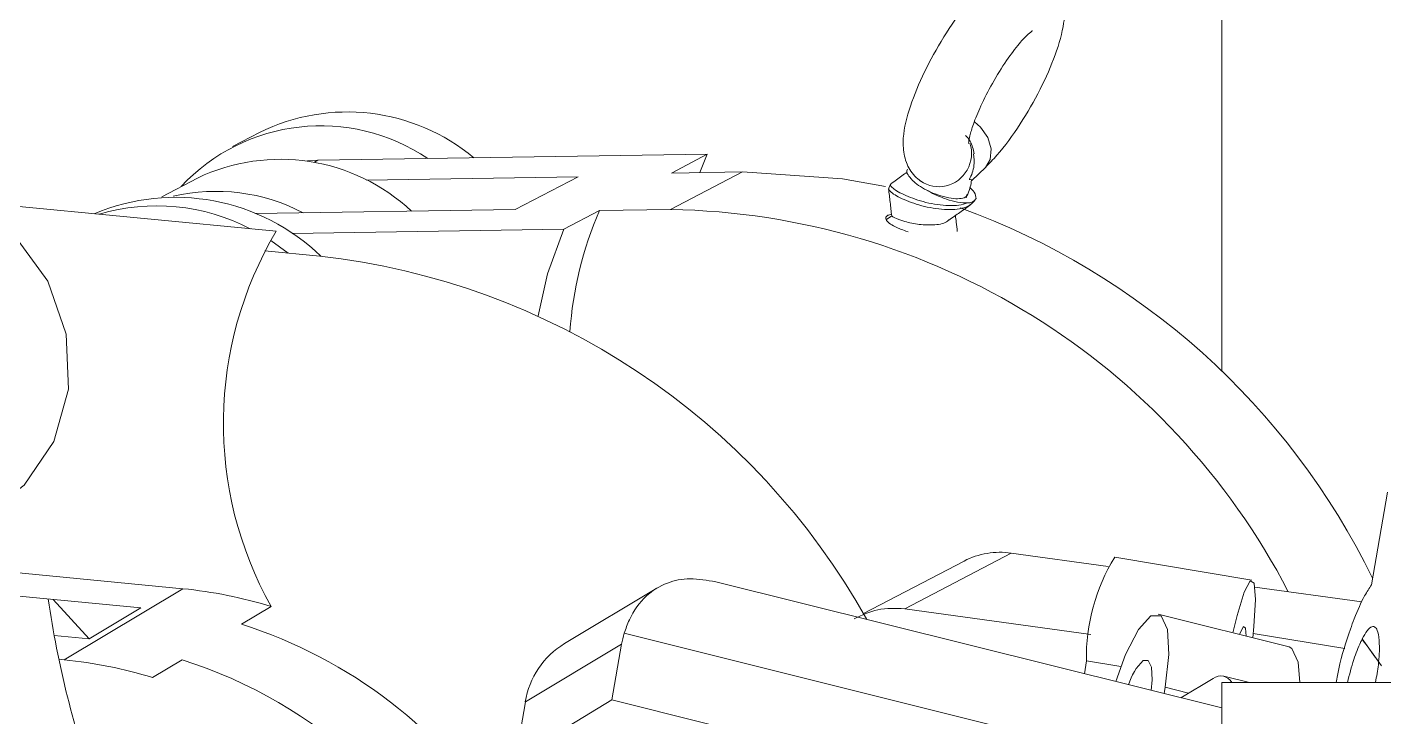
# Model space of a CAD drawing. Header units: millimetres. Extents: x 0 to 1189, y 0 to 841.
# Drawn here: x 360.36 to 366.17, y 455.2 to 458.15 of the extents above; entities that cross this region are included whole.
import ezdxf

# ---------------------------------------------------------------- set-up
doc = ezdxf.new("R2010")
doc.units = ezdxf.units.MM
doc.layers.get('0').update_dxf_attribs({"lineweight": 18})

msp = doc.modelspace()

# ---------------------------------------------------------------- linework, layer by layer
at = {"color": 7, "linetype": 'Continuous', "lineweight": 15}
for p, q in [((365.474, 456.6795), (365.474, 460.6174)), ((361.354, 457.7015), (361.2387, 457.6413)), ((361.5597, 457.5806), (361.6048, 457.5828)), ((361.6048, 457.5828), (363.2715, 457.6083)), ((363.2715, 457.6083), (363.1178, 457.5281)), ((363.2715, 457.6083), (363.2394, 457.5299)), ((363.114, 457.3723), (363.4214, 457.5327)), ((363.1178, 457.5281), (363.4214, 457.5327)), ((364.4033, 457.4964), (364.4617, 457.5521)), ((361.089, 457.5068), (360.9361, 457.427)), ((361.8106, 457.4984), (362.718, 457.5122)), ((362.449, 457.3719), (362.718, 457.5122)), ((364.0554, 457.4802), (364.0478, 457.4631)), ((364.1807, 457.4967), (364.1847, 457.4938)), ((360.2261, 457.3949), (361.4262, 457.2788)), ((361.3377, 457.3549), (362.449, 457.3719)), ((362.8104, 457.3677), (362.6567, 457.2875)), ((362.8104, 457.3677), (363.114, 457.3723)), ((364.0611, 457.3448), (364.0386, 457.3287)), ((361.4939, 457.2697), (362.6567, 457.2875)), ((364.1219, 457.2795), (364.1309, 457.2769)), ((361.3779, 457.1951), (361.6126, 457.1724)), ((366.1147, 455.766), (366.1832, 456.1626)), ((364.5726, 455.9017), (364.1165, 455.6637)), ((364.5726, 455.9017), (364.9867, 455.8441)), ((364.3705, 455.8679), (363.9394, 455.6429)), ((365.603, 455.7866), (365.0153, 455.8842)), ((361.0259, 455.7494), (360.1824, 455.831)), ((360.8469, 455.6673), (359.9992, 455.7494)), ((360.5187, 455.4451), (361.0259, 455.7494)), ((363.056, 455.7519), (362.6604, 455.5146)), ((363.3084, 455.7788), (365.474, 455.2391)), ((365.6156, 455.7566), (366.0735, 455.6928)), ((360.4715, 455.7036), (360.625, 455.5342)), ((360.8469, 455.6673), (360.625, 455.5342)), ((361.2774, 455.597), (361.4042, 455.6731)), ((364.1165, 455.6637), (364.9127, 455.5529)), ((365.7616, 455.5002), (365.2012, 455.6399)), ((360.625, 455.5342), (360.4761, 455.5486)), ((365.6083, 455.5578), (365.9998, 455.4928)), ((362.9047, 455.5119), (362.4925, 455.2647)), ((362.8634, 455.2731), (362.9047, 455.5119)), ((366.0747, 455.5349), (366.0744, 455.5327)), ((366.0747, 455.5349), (366.157, 455.4197)), ((360.5187, 455.4451), (360.4959, 455.4473)), ((360.897, 455.3688), (361.0238, 455.4449)), ((364.8859, 455.3856), (364.894, 455.4403)), ((365.5919, 455.3483), (365.4829, 455.3755)), ((365.2266, 455.3007), (365.2312, 455.3278)), ((365.4367, 455.3655), (365.2987, 455.2828)), ((365.474, 386.3483), (365.474, 455.3483)), ((365.474, 455.3483), (499.474, 455.3483)), ((362.196, 453.5479), (362.4925, 455.2647)), ((362.6795, 455.1628), (362.8634, 455.2731)), ((362.8634, 455.2731), (364.5083, 454.8631))]:
    msp.add_line(p, q, dxfattribs=at)
at = {"color": 8, "linetype": 'Continuous', "lineweight": 15}
for p, q in [((361.5901, 457.5752), (361.6048, 457.5828)), ((361.4024, 457.2392), (361.4779, 457.1854)), ((365.474, 454.9209), (362.9157, 455.5585)), ((365.0411, 455.4159), (364.894, 455.4403)), ((365.3319, 455.3027), (365.2312, 455.3278))]:
    msp.add_line(p, q, dxfattribs=at)
msp.add_lwpolyline([(364.4617, 457.5522), (364.4828, 457.5865), (364.4866, 457.6316), (364.4718, 457.6801), (364.4408, 457.7244), (364.4148, 457.7473)], dxfattribs=at)
at = {"color": 7, "linetype": 'Continuous', "lineweight": 15}
for points in [[(363.4214, 457.5327), (363.8506, 457.5039), (364.0336, 457.4702)], [(360.1683, 456.0575), (360.3477, 456.1918), (360.4745, 456.3796), (360.5363, 456.6027), (360.5272, 456.8391), (360.4479, 457.0658), (360.3063, 457.2605), (360.1163, 457.4042), (359.8963, 457.4829), (359.668, 457.4887), (359.4537, 457.4212), (359.2744, 457.287), (359.1476, 457.0992), (359.0857, 456.8761), (359.0949, 456.6397), (359.1741, 456.413), (359.3157, 456.2183), (359.5058, 456.0745), (359.7257, 455.9959), (359.954, 455.99), (360.1683, 456.0575)], [(362.6567, 457.2875), (362.5874, 457.0969), (362.5469, 456.9171)], [(365.5215, 455.56), (365.5391, 455.6341), (365.5698, 455.735), (365.5956, 455.7836), (365.6125, 455.7727), (365.618, 455.7037), (365.6113, 455.5874), (365.6062, 455.5389)], [(365.2312, 455.3278), (365.2468, 455.468), (365.2407, 455.5753), (365.2138, 455.6333), (365.1703, 455.6332), (365.1168, 455.5751), (365.0614, 455.4677), (365.0199, 455.3523)], [(365.5777, 455.546), (365.5754, 455.5809), (365.5665, 455.5878), (365.5527, 455.5609), (365.5499, 455.5529)], [(365.8077, 455.3483), (365.8011, 455.4356), (365.7742, 455.4936), (365.7616, 455.5002)], [(365.1374, 455.4425), (365.1591, 455.4425), (365.1726, 455.4135), (365.1756, 455.3599), (365.1716, 455.3144)]]:
    msp.add_lwpolyline(points, dxfattribs=at)
for centre, radius, start, end in [((361.7299, 456.9433), 0.8463, 50.1511, 116.37194), ((361.6172, 456.9118), 0.8185, 55.95734, 136.97722), ((361.4433, 456.7633), 0.8236, 46.9424, 115.48372), ((360.9944, 456.5284), 0.8959, 45.90847, 112.81656), ((361.1687, 456.6468), 0.8031, 62.32273, 103.22293), ((364.3865, 457.4429), 0.0429, 269.16626, 325.95693), ((364.2211, 456.7475), 1.5409, 156.2681, 176.19759), ((363.064, 454.3359), 3.0368, 27.468, 89.05597), ((363.2725, 454.3989), 3.1706, 26.11055, 70.05994), ((362.8066, 456.4569), 1.6066, 149.23226, 209.20092), ((361.2749, 454.1234), 3.0676, 29.15658, 83.67925), ((364.5243, 455.5701), 0.3352, 81.71801, 117.31618), ((365.7179, 455.4537), 0.8239, 148.50574, 180.93099), ((360.8414, 453.8579), 1.9004, 72.77238, 84.42788), ((364.6287, 456.3087), 4.2216, 188.2118, 199.8024), ((360.6477, 453.6146), 2.0801, 32.55851, 72.37815), ((363.2845, 455.4464), 0.3855, 163.0968, 170.21228), ((362.8467, 455.2082), 0.3587, 121.3013, 170.92897), ((363.6896, 453.7005), 3.0072, 34.86687, 37.5345), ((360.3341, 453.5533), 1.9008, 72.77523, 84.4285), ((360.3865, 453.4495), 2.0947, 23.19627, 72.28871), ((365.3164, 455.2632), 0.2534, 134.96266, 162.68264), ((365.4691, 455.321), 0.0551, 29.68222, 126.11616), ((359.7934, 454.1808), 1.1155, 32.87408, 145.76439)]:
    msp.add_arc(centre, radius, start, end, dxfattribs=at)
at = {"color": 8, "linetype": 'Continuous', "lineweight": 15}
for centre, radius, start, end in [((364.2623, 457.6119), 0.1404, 329.70166, 18.49425), ((364.2626, 457.6077), 0.138, 235.65771, 331.14191), ((360.9144, 456.5226), 0.8651, 62.43643, 106.50425)]:
    msp.add_arc(centre, radius, start, end, dxfattribs=at)
at = {"color": 7, "linetype": 'Continuous', "lineweight": 15}
for points, knots in [([(364.4617, 457.5521), (364.4782, 457.569), (364.5279, 457.6196), (364.6105, 457.7328), (364.6993, 457.8865), (364.7664, 458.0392), (364.7994, 458.16), (364.8039, 458.2552), (364.7756, 458.3378), (364.7153, 458.394), (364.6469, 458.4145), (364.5819, 458.4079), (364.5197, 458.3814), (364.4474, 458.3263), (364.3575, 458.2243), (364.2597, 458.0766), (364.1793, 457.9214), (364.1239, 457.7727), (364.1041, 457.6669), (364.1177, 457.5773), (364.1488, 457.5226), (364.1763, 457.5005), (364.185, 457.4936)], [0, 0, 0, 0, 0.07703, 0.231151, 0.376929, 0.522576, 0.674184, 0.782918, 0.876333, 0.94636, 1.018239, 1.079976, 1.148586, 1.252975, 1.413431, 1.563439, 1.708337, 1.855347, 2.014847, 2.097256, 2.168652, 2.201298, 2.201298, 2.201298, 2.201298]), ([(364.3899, 457.6547), (364.3899, 457.6546), (364.3902, 457.6522), (364.3899, 457.6624), (364.3949, 457.6878), (364.4102, 457.7401), (364.4419, 457.8178), (364.4913, 457.9147), (364.5501, 458.0092), (364.6053, 458.0817), (364.6431, 458.1222), (364.6636, 458.1377), (364.663, 458.1373), (364.6628, 458.1372)], [0, 0, 0, 0, 0.0017709, 0.0341831, 0.0757529, 0.1309467, 0.2001103, 0.279184, 0.3627127, 0.436868, 0.4986483, 0.543663, 0.5635868, 0.5635868, 0.5635868, 0.5635868]), ([(364.4132, 457.6106), (364.4097, 457.6293), (364.4044, 457.6576), (364.3842, 457.6811), (364.3773, 457.6891)], [0, 0, 0, 0, 0.05780161, 0.08771583, 0.08771583, 0.08771583, 0.08771583]), ([(364.3928, 457.5007), (364.393, 457.501), (364.4028, 457.5192), (364.4169, 457.5557), (364.4131, 457.5934), (364.4114, 457.6106)], [0, 0, 0, 0, 0.0010886, 0.0621603, 0.113609, 0.113609, 0.113609, 0.113609]), ([(364.1275, 457.5324), (364.1198, 457.5269), (364.0963, 457.51), (364.0731, 457.4935), (364.0575, 457.4824)], [0, 0, 0, 0, 0.02794455, 0.08605874, 0.08605874, 0.08605874, 0.08605874]), ([(364.2085, 457.456), (364.2063, 457.4571), (364.1916, 457.4649), (364.1675, 457.4806), (364.1463, 457.4997), (364.1309, 457.5191), (364.1227, 457.5348), (364.127, 457.5424), (364.1283, 457.5447)], [0, 0, 0, 0, 0.0052476, 0.0338949, 0.0615839, 0.0784045, 0.1132214, 0.1279043, 0.1279043, 0.1279043, 0.1279043]), ([(364.0568, 457.4796), (364.0561, 457.4782), (364.0542, 457.4747), (364.0649, 457.4636), (364.0867, 457.4481), (364.1196, 457.4319), (364.1607, 457.4159), (364.2072, 457.4018), (364.2565, 457.3926), (364.3047, 457.3882), (364.3498, 457.3894), (364.3737, 457.3964), (364.3858, 457.4)], [0, 0, 0, 0, 0.0231531, 0.0601576, 0.0965605, 0.1338697, 0.1707756, 0.2072486, 0.2445837, 0.2813814, 0.3179448, 0.3558006, 0.3558006, 0.3558006, 0.3558006]), ([(364.3793, 457.4227), (364.3884, 457.4435), (364.3996, 457.4691), (364.4015, 457.4931), (364.4018, 457.4976)], [0, 0, 0, 0, 0.06383711, 0.07862593, 0.07862593, 0.07862593, 0.07862593]), ([(364.4028, 457.4975), (364.4032, 457.4975), (364.4062, 457.4973), (364.3997, 457.4995), (364.3941, 457.5005), (364.3929, 457.5007), (364.3928, 457.5007)], [0, 0, 0, 0, 0.00150119, 0.01055681, 0.01249132, 0.01266327, 0.01266327, 0.01266327, 0.01266327]), ([(364.422, 457.4189), (364.4213, 457.4276), (364.4201, 457.442), (364.402, 457.4606), (364.3949, 457.4679)], [0, 0, 0, 0, 0.03488176, 0.05770252, 0.05770252, 0.05770252, 0.05770252]), ([(364.0475, 457.4606), (364.0497, 457.4414), (364.0542, 457.4031), (364.0586, 457.364), (364.0608, 457.3445)], [0, 0, 0, 0, 0.0584697, 0.1168745, 0.1168745, 0.1168745, 0.1168745]), ([(364.0484, 457.4628), (364.0482, 457.4605), (364.0478, 457.4557), (364.0621, 457.4425), (364.0871, 457.4266), (364.1225, 457.4104), (364.1653, 457.3946), (364.2129, 457.3817), (364.2623, 457.3738), (364.3099, 457.3706), (364.3525, 457.3744), (364.397, 457.3872), (364.4124, 457.4067), (364.422, 457.4189)], [0, 0, 0, 0, 0.0322119, 0.0676463, 0.10308, 0.1391628, 0.1744841, 0.2100356, 0.2461051, 0.2813401, 0.3169941, 0.3530397, 0.4132899, 0.4132899, 0.4132899, 0.4132899]), ([(364.3828, 457.436), (364.3826, 457.4344), (364.3819, 457.4269), (364.366, 457.42), (364.3361, 457.417), (364.2945, 457.4232), (364.2496, 457.4364), (364.2212, 457.4499), (364.2085, 457.456)], [0, 0, 0, 0, 0.0094515, 0.0449328, 0.0812547, 0.1187028, 0.1570149, 0.1879703, 0.1879703, 0.1879703, 0.1879703]), ([(364.2085, 457.456), (364.2206, 457.4492), (364.248, 457.434), (364.2953, 457.4155), (364.345, 457.4022), (364.372, 457.4007), (364.3858, 457.4)], [0, 0, 0, 0, 0.0386869, 0.0874686, 0.1362565, 0.1878641, 0.1878641, 0.1878641, 0.1878641]), ([(364.06, 457.352), (364.0544, 457.3506), (364.0402, 457.3469), (364.0334, 457.3363), (364.039, 457.322), (364.0599, 457.3059), (364.0895, 457.2912), (364.1127, 457.2828), (364.1219, 457.2795)], [0, 0, 0, 0, 0.0165475, 0.0421315, 0.0677417, 0.0938711, 0.1206837, 0.1383288, 0.1383288, 0.1383288, 0.1383288]), ([(364.3057, 457.3265), (364.3212, 457.3376), (364.3524, 457.3599), (364.3841, 457.3825), (364.4, 457.3938)], [0, 0, 0, 0, 0.0579149, 0.1158649, 0.1158649, 0.1158649, 0.1158649]), ([(364.062, 457.3441), (364.0641, 457.342), (364.0683, 457.3377), (364.1135, 457.3206), (364.1784, 457.3061), (364.2459, 457.3049), (364.2926, 457.3131), (364.3031, 457.3264), (364.3046, 457.3284)], [0, 0, 0, 0, 0.0459237, 0.0959874, 0.1455656, 0.1954707, 0.2456748, 0.2545473, 0.2545473, 0.2545473, 0.2545473]), ([(364.3416, 457.2777), (364.3401, 457.291), (364.3374, 457.314), (364.3347, 457.3368), (364.3336, 457.3465)], [0, 0, 0, 0, 0.03983233, 0.06919676, 0.06919676, 0.06919676, 0.06919676]), ([(363.3084, 455.7788), (363.2706, 455.7853), (363.1954, 455.7982), (363.0941, 455.7771), (363.0047, 455.7223), (362.9448, 455.6412), (362.9226, 455.5782), (362.9157, 455.5585)], [0, 0, 0, 0, 0.1040153, 0.2075075, 0.3233559, 0.4478216, 0.504359, 0.504359, 0.504359, 0.504359]), ([(365.9629, 455.3483), (365.9665, 455.3678), (365.9805, 455.4446), (366.0108, 455.5391), (366.0488, 455.6432), (366.0798, 455.7135), (366.1048, 455.7512), (366.1147, 455.766)], [0, 0, 0, 0, 0.0542919, 0.2135944, 0.2590727, 0.3734136, 0.4470791, 0.4470791, 0.4470791, 0.4470791]), ([(364.1165, 455.6637), (364.0775, 455.6653), (364.0032, 455.6684), (363.9329, 455.6359), (363.8994, 455.6205)], [0, 0, 0, 0, 0.1177381, 0.2245729, 0.2245729, 0.2245729, 0.2245729]), ([(366.0747, 455.5349), (366.0819, 455.5476), (366.0962, 455.573), (366.1162, 455.5896), (366.1318, 455.5866), (366.1438, 455.5631), (366.1498, 455.5104), (366.1471, 455.4348), (366.1364, 455.3739), (366.1318, 455.3483)], [0, 0, 0, 0, 0.0379656, 0.0760814, 0.1119528, 0.1487973, 0.2017614, 0.2719024, 0.3228075, 0.3228075, 0.3228075, 0.3228075]), ([(366.0744, 455.5327), (366.0722, 455.5283), (366.0598, 455.5036), (366.0362, 455.4429), (366.0202, 455.3815), (366.0116, 455.3483)], [0, 0, 0, 0, 0.0172218, 0.0989622, 0.1951161, 0.1951161, 0.1951161, 0.1951161])]:
    msp.add_open_spline(points, degree=3, knots=knots, dxfattribs=at)

doc.saveas('drawing.dxf')
